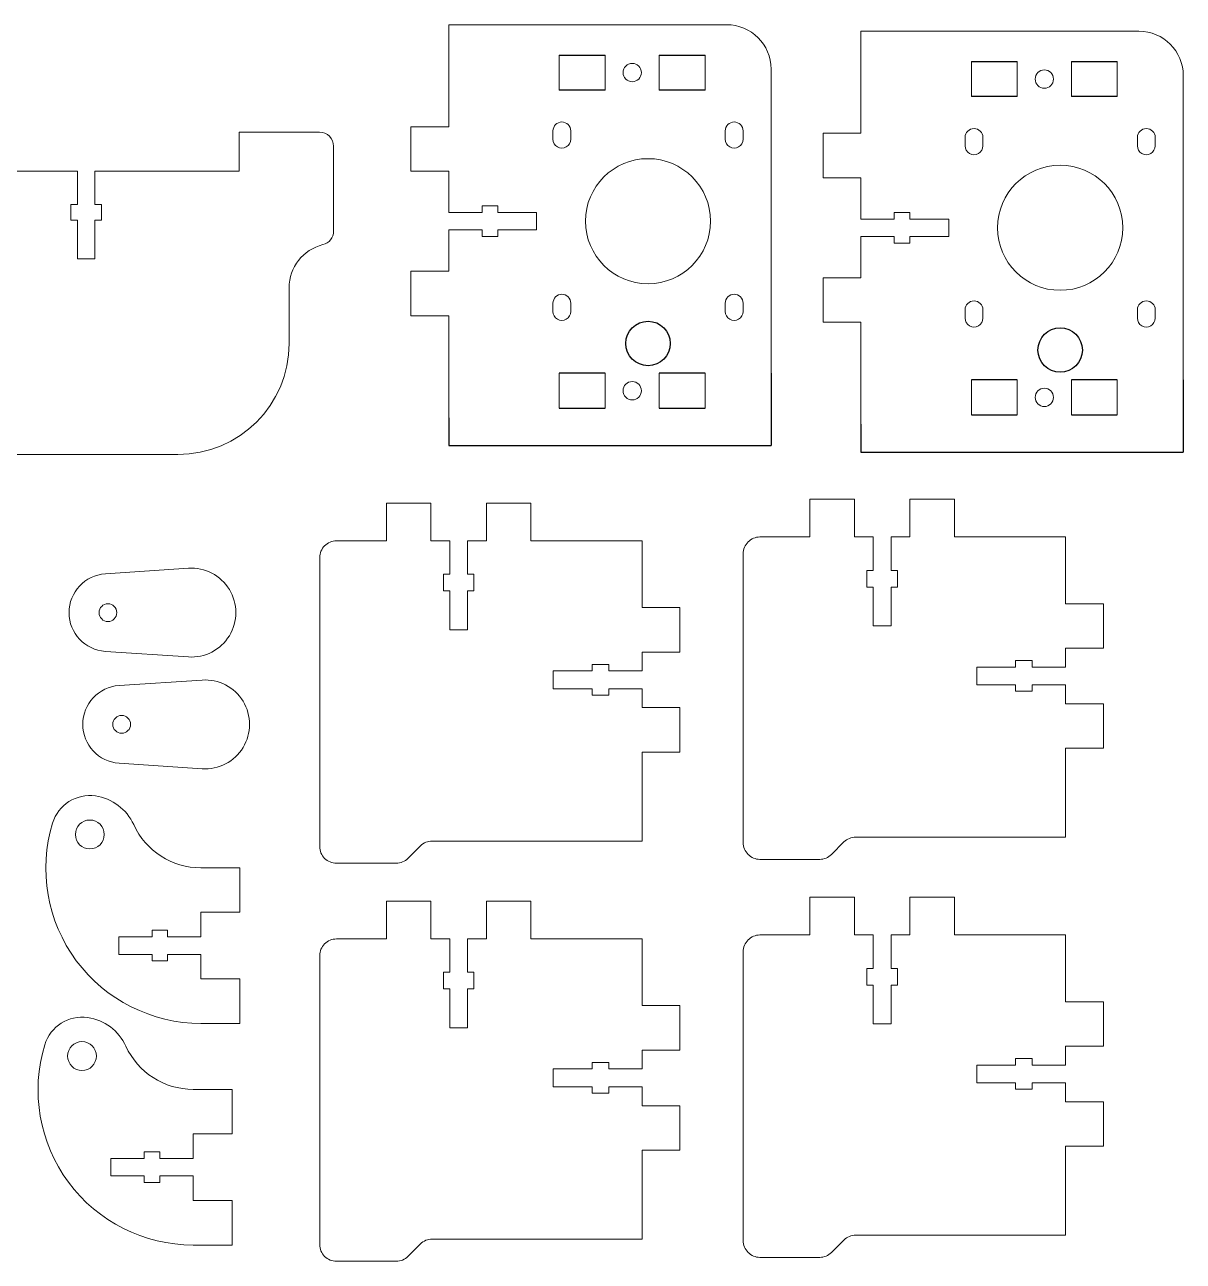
# Model space of a CAD drawing. Header units: millimetres. Extents: x 64 to 672, y 44 to 468.
# Drawn here: x 460.6 to 669, y 244.9 to 467.4 of the extents above; entities that cross this region are included whole.
import ezdxf

# ---------------------------------------------------------------- set-up
doc = ezdxf.new("R2010")
doc.units = ezdxf.units.MM
doc.header["$MEASUREMENT"] = 0
doc.layers.add('2nd cuts', color=7, linetype='Continuous')

msp = doc.modelspace()

# ---------------------------------------------------------------- linework, layer by layer
for p, q in [((556.74, 461.9), (564.98, 461.9)), ((574.74, 461.9), (582.98, 461.9)), ((630.89, 460.72), (639.13, 460.72)), ((648.89, 460.72), (657.13, 460.72)), ((564.98, 455.6), (556.74, 455.6)), ((582.98, 455.6), (574.74, 455.6)), ((639.13, 454.42), (630.89, 454.42)), ((657.13, 454.42), (648.89, 454.42)), ((564.98, 404.64), (556.74, 404.64)), ((582.98, 404.64), (574.74, 404.64)), ((594.86, 404.65), (594.86, 391.65)), ((639.13, 403.45), (630.89, 403.45)), ((657.13, 403.45), (648.89, 403.45)), ((669.01, 403.47), (669.01, 390.47)), ((556.74, 398.34), (564.98, 398.34)), ((574.74, 398.34), (582.98, 398.34)), ((536.86, 396.65), (536.86, 391.65)), ((630.89, 397.15), (639.13, 397.15)), ((648.89, 397.15), (657.13, 397.15)), ((611.01, 395.47), (611.01, 390.47)), ((536.86, 391.65), (594.86, 391.65)), ((611.01, 390.47), (669.01, 390.47))]:
    msp.add_line(p, q)
for centre in [(572.71, 410), (646.86, 408.82)]:
    msp.add_circle(centre, 4)
at = {"layer": '2nd cuts', "lineweight": 9}
for points in [[(536.86, 467.35), (536.86, 467.35), (536.86, 449), (536.86, 449)], [(586.86, 467.35), (586.86, 467.35), (536.86, 467.35), (536.86, 467.35)], [(594.86, 459.35), (594.86, 463.77), (591.28, 467.35), (586.86, 467.35)], [(611.01, 466.17), (611.01, 466.17), (611.01, 447.82), (611.01, 447.82)], [(661.01, 466.17), (661.01, 466.17), (611.01, 466.17), (611.01, 466.17)], [(669.01, 458.17), (669.01, 462.58), (665.43, 466.17), (661.01, 466.17)], [(556.74, 455.6), (556.74, 456.99), (556.74, 460.52), (556.74, 461.9)], [(564.98, 461.9), (564.98, 460.52), (564.98, 456.99), (564.98, 455.6)], [(574.74, 455.6), (574.74, 456.99), (574.74, 460.52), (574.74, 461.9)], [(582.98, 461.9), (582.98, 460.52), (582.98, 456.99), (582.98, 455.6)], [(630.89, 454.42), (630.89, 455.8), (630.89, 459.33), (630.89, 460.72)], [(639.13, 460.72), (639.13, 459.33), (639.13, 455.8), (639.13, 454.42)], [(648.89, 454.42), (648.89, 455.8), (648.89, 459.33), (648.89, 460.72)], [(657.13, 460.72), (657.13, 459.33), (657.13, 455.8), (657.13, 454.42)], [(594.86, 404.65), (594.86, 404.65), (594.86, 459.35), (594.86, 459.35)], [(669.01, 403.47), (669.01, 403.47), (669.01, 458.17), (669.01, 458.17)], [(499.13, 448.01), (499.13, 448.01), (499.13, 441.01), (499.13, 441.01)], [(513.63, 448.01), (513.63, 448.01), (499.13, 448.01), (499.13, 448.01)], [(530.06, 449), (530.06, 449), (530.06, 441), (530.06, 441)], [(536.86, 449), (536.86, 449), (530.06, 449), (530.06, 449)], [(555.61, 448.25), (555.61, 448.25), (555.61, 446.75), (555.61, 446.75)], [(558.81, 446.75), (558.81, 446.75), (558.81, 448.25), (558.81, 448.25)], [(586.61, 448.25), (586.61, 448.25), (586.61, 446.75), (586.61, 446.75)], [(589.81, 446.75), (589.81, 446.75), (589.81, 448.25), (589.81, 448.25)], [(604.21, 447.82), (604.21, 447.82), (604.21, 439.82), (604.21, 439.82)], [(611.01, 447.82), (611.01, 447.82), (604.21, 447.82), (604.21, 447.82)], [(516.13, 430.21), (516.13, 430.21), (516.13, 445.51), (516.13, 445.51)], [(629.76, 447.07), (629.76, 447.07), (629.76, 445.57), (629.76, 445.57)], [(632.96, 445.57), (632.96, 445.57), (632.96, 447.07), (632.96, 447.07)], [(660.76, 447.07), (660.76, 447.07), (660.76, 445.57), (660.76, 445.57)], [(663.96, 445.57), (663.96, 445.57), (663.96, 447.07), (663.96, 447.07)], [(470.05, 441.01), (470.05, 441.01), (444.13, 441.01), (444.13, 441.01)], [(470.05, 441.01), (470.05, 441.01), (470.05, 435.01), (470.05, 435.01)], [(473.2, 435.01), (473.2, 435.01), (473.2, 441.01), (473.2, 441.01)], [(499.13, 441.01), (499.13, 441.01), (473.2, 441.01), (473.2, 441.01)], [(530.06, 441), (530.06, 441), (536.86, 441), (536.86, 441)], [(536.86, 441), (536.86, 441), (536.86, 433.58), (536.86, 433.58)], [(604.21, 439.82), (604.21, 439.82), (611.01, 439.82), (611.01, 439.82)], [(611.01, 439.82), (611.01, 439.82), (611.01, 432.39), (611.01, 432.39)], [(470.05, 435.01), (470.05, 435.01), (468.88, 435.01), (468.88, 435.01)], [(468.88, 435.01), (468.88, 435.01), (468.88, 432.21), (468.88, 432.21)], [(474.38, 435.01), (474.38, 435.01), (473.2, 435.01), (473.2, 435.01)], [(474.38, 432.21), (474.38, 432.21), (474.38, 435.01), (474.38, 435.01)], [(545.66, 434.75), (545.66, 434.75), (542.86, 434.75), (542.86, 434.75)], [(542.86, 434.75), (542.86, 434.75), (542.86, 433.58), (542.86, 433.58)], [(545.66, 433.58), (545.66, 433.58), (545.66, 434.75), (545.66, 434.75)], [(468.88, 432.21), (468.88, 432.21), (470.05, 432.21), (470.05, 432.21)], [(470.05, 432.21), (470.05, 432.21), (470.05, 425.21), (470.05, 425.21)], [(473.2, 425.21), (473.2, 425.21), (473.2, 432.21), (473.2, 432.21)], [(473.2, 432.21), (473.2, 432.21), (474.38, 432.21), (474.38, 432.21)], [(542.86, 433.58), (542.86, 433.58), (536.86, 433.58), (536.86, 433.58)], [(552.66, 433.58), (552.66, 433.58), (545.66, 433.58), (545.66, 433.58)], [(552.66, 430.43), (552.66, 430.43), (552.66, 433.58), (552.66, 433.58)], [(617.01, 432.39), (617.01, 432.39), (611.01, 432.39), (611.01, 432.39)], [(619.81, 433.57), (619.81, 433.57), (617.01, 433.57), (617.01, 433.57)], [(617.01, 433.57), (617.01, 433.57), (617.01, 432.39), (617.01, 432.39)], [(619.81, 432.39), (619.81, 432.39), (619.81, 433.57), (619.81, 433.57)], [(626.81, 432.39), (626.81, 432.39), (619.81, 432.39), (619.81, 432.39)], [(626.81, 429.24), (626.81, 429.24), (626.81, 432.39), (626.81, 432.39)], [(514.22, 427.78), (515.34, 428.06), (516.13, 429.06), (516.13, 430.21)], [(536.86, 430.43), (536.86, 430.43), (536.86, 423), (536.86, 423)], [(536.86, 430.43), (536.86, 430.43), (542.86, 430.43), (542.86, 430.43)], [(542.86, 430.43), (542.86, 430.43), (542.86, 429.25), (542.86, 429.25)], [(545.66, 429.25), (545.66, 429.25), (545.66, 430.43), (545.66, 430.43)], [(545.66, 430.43), (545.66, 430.43), (552.66, 430.43), (552.66, 430.43)], [(514.22, 427.78), (510.65, 426.91), (508.13, 423.7), (508.13, 420.01)], [(542.86, 429.25), (542.86, 429.25), (545.66, 429.25), (545.66, 429.25)], [(611.01, 429.24), (611.01, 429.24), (611.01, 421.82), (611.01, 421.82)], [(611.01, 429.24), (611.01, 429.24), (617.01, 429.24), (617.01, 429.24)], [(617.01, 429.24), (617.01, 429.24), (617.01, 428.07), (617.01, 428.07)], [(617.01, 428.07), (617.01, 428.07), (619.81, 428.07), (619.81, 428.07)], [(619.81, 428.07), (619.81, 428.07), (619.81, 429.24), (619.81, 429.24)], [(619.81, 429.24), (619.81, 429.24), (626.81, 429.24), (626.81, 429.24)], [(470.05, 425.21), (470.05, 425.21), (473.2, 425.21), (473.2, 425.21)], [(530.06, 423), (530.06, 423), (530.06, 415), (530.06, 415)], [(536.86, 423), (536.86, 423), (530.06, 423), (530.06, 423)], [(604.21, 421.82), (604.21, 421.82), (604.21, 413.82), (604.21, 413.82)], [(611.01, 421.82), (611.01, 421.82), (604.21, 421.82), (604.21, 421.82)], [(508.13, 420.01), (508.13, 420.01), (508.13, 410.01), (508.13, 410.01)], [(555.61, 417.25), (555.61, 417.25), (555.61, 415.75), (555.61, 415.75)], [(558.81, 415.75), (558.81, 415.75), (558.81, 417.25), (558.81, 417.25)], [(586.61, 417.25), (586.61, 417.25), (586.61, 415.75), (586.61, 415.75)], [(589.81, 415.75), (589.81, 415.75), (589.81, 417.25), (589.81, 417.25)], [(629.76, 416.07), (629.76, 416.07), (629.76, 414.57), (629.76, 414.57)], [(632.96, 414.57), (632.96, 414.57), (632.96, 416.07), (632.96, 416.07)], [(660.76, 416.07), (660.76, 416.07), (660.76, 414.57), (660.76, 414.57)], [(663.96, 414.57), (663.96, 414.57), (663.96, 416.07), (663.96, 416.07)], [(530.06, 415), (530.06, 415), (536.86, 415), (536.86, 415)], [(536.86, 415), (536.86, 415), (536.86, 396.65), (536.86, 396.65)], [(604.21, 413.82), (604.21, 413.82), (611.01, 413.82), (611.01, 413.82)], [(611.01, 413.82), (611.01, 413.82), (611.01, 395.47), (611.01, 395.47)], [(488.13, 390.01), (499.17, 390.01), (508.13, 398.97), (508.13, 410.01)], [(556.74, 404.64), (556.74, 403.25), (556.74, 399.72), (556.74, 398.34)], [(564.98, 398.34), (564.98, 399.72), (564.98, 403.25), (564.98, 404.64)], [(574.74, 404.64), (574.74, 403.25), (574.74, 399.72), (574.74, 398.34)], [(582.98, 398.34), (582.98, 399.72), (582.98, 403.25), (582.98, 404.64)], [(630.89, 403.45), (630.89, 402.07), (630.89, 398.54), (630.89, 397.15)], [(639.13, 397.15), (639.13, 398.54), (639.13, 402.07), (639.13, 403.45)], [(648.89, 403.45), (648.89, 402.07), (648.89, 398.54), (648.89, 397.15)], [(657.13, 397.15), (657.13, 398.54), (657.13, 402.07), (657.13, 403.45)], [(488.13, 390.01), (488.13, 390.01), (94.13, 390.01), (94.13, 390.01)], [(525.64, 374.48), (525.64, 374.48), (525.64, 381.28), (525.64, 381.28)], [(525.64, 381.28), (525.64, 381.28), (533.64, 381.28), (533.64, 381.28)], [(533.64, 381.28), (533.64, 381.28), (533.64, 374.48), (533.64, 374.48)], [(543.64, 374.48), (543.64, 374.48), (543.64, 381.28), (543.64, 381.28)], [(543.64, 381.28), (543.64, 381.28), (551.64, 381.28), (551.64, 381.28)], [(551.64, 381.28), (551.64, 381.28), (551.64, 374.48), (551.64, 374.48)], [(601.84, 375.18), (601.84, 375.18), (601.84, 381.98), (601.84, 381.98)], [(601.84, 381.98), (601.84, 381.98), (609.84, 381.98), (609.84, 381.98)], [(609.84, 381.98), (609.84, 381.98), (609.84, 375.18), (609.84, 375.18)], [(619.84, 375.18), (619.84, 375.18), (619.84, 381.98), (619.84, 381.98)], [(619.84, 381.98), (619.84, 381.98), (627.84, 381.98), (627.84, 381.98)], [(627.84, 381.98), (627.84, 381.98), (627.84, 375.18), (627.84, 375.18)], [(516.64, 374.48), (516.64, 374.48), (525.64, 374.48), (525.64, 374.48)], [(533.64, 374.48), (533.64, 374.48), (537.04, 374.48), (537.04, 374.48)], [(537.04, 368.48), (537.04, 368.48), (537.04, 374.48), (537.04, 374.48)], [(540.24, 374.48), (540.24, 374.48), (540.24, 368.48), (540.24, 368.48)], [(540.24, 374.48), (540.24, 374.48), (543.64, 374.48), (543.64, 374.48)], [(551.64, 374.48), (551.64, 374.48), (571.64, 374.48), (571.64, 374.48)], [(571.64, 374.48), (571.64, 374.48), (571.64, 362.48), (571.64, 362.48)], [(592.84, 375.18), (592.84, 375.18), (601.84, 375.18), (601.84, 375.18)], [(609.84, 375.18), (609.84, 375.18), (613.24, 375.18), (613.24, 375.18)], [(613.24, 369.18), (613.24, 369.18), (613.24, 375.18), (613.24, 375.18)], [(616.44, 375.18), (616.44, 375.18), (616.44, 369.18), (616.44, 369.18)], [(616.44, 375.18), (616.44, 375.18), (619.84, 375.18), (619.84, 375.18)], [(627.84, 375.18), (627.84, 375.18), (647.84, 375.18), (647.84, 375.18)], [(647.84, 375.18), (647.84, 375.18), (647.84, 363.18), (647.84, 363.18)], [(589.84, 320.18), (589.84, 320.18), (589.84, 372.18), (589.84, 372.18)], [(490.01, 369.56), (490.01, 369.56), (475.07, 368.56), (475.07, 368.56)], [(513.64, 319.48), (513.64, 319.48), (513.64, 371.48), (513.64, 371.48)], [(535.89, 368.48), (535.89, 368.48), (537.04, 368.48), (537.04, 368.48)], [(535.89, 365.48), (535.89, 365.48), (535.89, 368.48), (535.89, 368.48)], [(540.24, 368.48), (540.24, 368.48), (541.39, 368.48), (541.39, 368.48)], [(541.39, 368.48), (541.39, 368.48), (541.39, 365.48), (541.39, 365.48)], [(612.09, 369.18), (612.09, 369.18), (613.24, 369.18), (613.24, 369.18)], [(612.09, 366.18), (612.09, 366.18), (612.09, 369.18), (612.09, 369.18)], [(616.44, 369.18), (616.44, 369.18), (617.59, 369.18), (617.59, 369.18)], [(617.59, 369.18), (617.59, 369.18), (617.59, 366.18), (617.59, 366.18)], [(537.04, 365.48), (537.04, 365.48), (535.89, 365.48), (535.89, 365.48)], [(537.04, 358.48), (537.04, 358.48), (537.04, 365.48), (537.04, 365.48)], [(540.24, 365.48), (540.24, 365.48), (540.24, 358.48), (540.24, 358.48)], [(541.39, 365.48), (541.39, 365.48), (540.24, 365.48), (540.24, 365.48)], [(613.24, 366.18), (613.24, 366.18), (612.09, 366.18), (612.09, 366.18)], [(613.24, 359.18), (613.24, 359.18), (613.24, 366.18), (613.24, 366.18)], [(616.44, 366.18), (616.44, 366.18), (616.44, 359.18), (616.44, 359.18)], [(617.59, 366.18), (617.59, 366.18), (616.44, 366.18), (616.44, 366.18)], [(647.84, 363.18), (647.84, 363.18), (654.64, 363.18), (654.64, 363.18)], [(654.64, 363.18), (654.64, 363.18), (654.64, 355.18), (654.64, 355.18)], [(571.64, 362.48), (571.64, 362.48), (578.44, 362.48), (578.44, 362.48)], [(578.44, 362.48), (578.44, 362.48), (578.44, 354.48), (578.44, 354.48)], [(540.24, 358.48), (540.24, 358.48), (537.04, 358.48), (537.04, 358.48)], [(616.44, 359.18), (616.44, 359.18), (613.24, 359.18), (613.24, 359.18)], [(475.07, 354.59), (475.07, 354.59), (490.01, 353.59), (490.01, 353.59)], [(578.44, 354.48), (578.44, 354.48), (571.64, 354.48), (571.64, 354.48)], [(571.64, 354.48), (571.64, 354.48), (571.64, 351.08), (571.64, 351.08)], [(654.64, 355.18), (654.64, 355.18), (647.84, 355.18), (647.84, 355.18)], [(647.84, 355.18), (647.84, 355.18), (647.84, 351.78), (647.84, 351.78)], [(562.64, 352.23), (562.64, 352.23), (565.64, 352.23), (565.64, 352.23)], [(562.64, 351.08), (562.64, 351.08), (562.64, 352.23), (562.64, 352.23)], [(565.64, 352.23), (565.64, 352.23), (565.64, 351.08), (565.64, 351.08)], [(631.84, 351.78), (631.84, 351.78), (638.84, 351.78), (638.84, 351.78)], [(631.84, 348.58), (631.84, 348.58), (631.84, 351.78), (631.84, 351.78)], [(638.84, 352.93), (638.84, 352.93), (641.84, 352.93), (641.84, 352.93)], [(638.84, 351.78), (638.84, 351.78), (638.84, 352.93), (638.84, 352.93)], [(641.84, 352.93), (641.84, 352.93), (641.84, 351.78), (641.84, 351.78)], [(641.84, 351.78), (641.84, 351.78), (647.84, 351.78), (647.84, 351.78)], [(492.48, 349.45), (492.48, 349.45), (477.54, 348.45), (477.54, 348.45)], [(555.64, 351.08), (555.64, 351.08), (562.64, 351.08), (562.64, 351.08)], [(555.64, 347.88), (555.64, 347.88), (555.64, 351.08), (555.64, 351.08)], [(565.64, 351.08), (565.64, 351.08), (571.64, 351.08), (571.64, 351.08)], [(562.64, 347.88), (562.64, 347.88), (555.64, 347.88), (555.64, 347.88)], [(562.64, 346.73), (562.64, 346.73), (562.64, 347.88), (562.64, 347.88)], [(565.64, 347.88), (565.64, 347.88), (565.64, 346.73), (565.64, 346.73)], [(571.64, 347.88), (571.64, 347.88), (565.64, 347.88), (565.64, 347.88)], [(571.64, 347.88), (571.64, 347.88), (571.64, 344.48), (571.64, 344.48)], [(638.84, 348.58), (638.84, 348.58), (631.84, 348.58), (631.84, 348.58)], [(638.84, 347.43), (638.84, 347.43), (638.84, 348.58), (638.84, 348.58)], [(641.84, 347.43), (641.84, 347.43), (638.84, 347.43), (638.84, 347.43)], [(641.84, 348.58), (641.84, 348.58), (641.84, 347.43), (641.84, 347.43)], [(647.84, 348.58), (647.84, 348.58), (641.84, 348.58), (641.84, 348.58)], [(647.84, 348.58), (647.84, 348.58), (647.84, 345.18), (647.84, 345.18)], [(565.64, 346.73), (565.64, 346.73), (562.64, 346.73), (562.64, 346.73)], [(647.84, 345.18), (647.84, 345.18), (654.64, 345.18), (654.64, 345.18)], [(654.64, 345.18), (654.64, 345.18), (654.64, 337.18), (654.64, 337.18)], [(571.64, 344.48), (571.64, 344.48), (578.44, 344.48), (578.44, 344.48)], [(578.44, 344.48), (578.44, 344.48), (578.44, 336.48), (578.44, 336.48)], [(578.44, 336.48), (578.44, 336.48), (571.64, 336.48), (571.64, 336.48)], [(571.64, 336.48), (571.64, 336.48), (571.64, 320.48), (571.64, 320.48)], [(654.64, 337.18), (654.64, 337.18), (647.84, 337.18), (647.84, 337.18)], [(647.84, 337.18), (647.84, 337.18), (647.84, 321.18), (647.84, 321.18)], [(477.54, 334.48), (477.54, 334.48), (492.48, 333.48), (492.48, 333.48)], [(473.29, 328.58), (469.87, 329.08), (466.59, 327.01), (465.58, 323.7)], [(480.17, 323.43), (478.9, 326.2), (476.31, 328.14), (473.29, 328.58)], [(480.17, 323.43), (482.34, 318.69), (487.07, 315.66), (492.28, 315.66)], [(533.88, 320.48), (533.09, 320.48), (532.33, 320.16), (531.76, 319.6)], [(571.64, 320.48), (571.64, 320.48), (533.88, 320.48), (533.88, 320.48)], [(610.08, 321.18), (609.29, 321.18), (608.53, 320.87), (607.96, 320.31)], [(647.84, 321.18), (647.84, 321.18), (610.08, 321.18), (610.08, 321.18)], [(531.76, 319.6), (531.76, 319.6), (529.52, 317.36), (529.52, 317.36)], [(607.96, 320.31), (607.96, 320.31), (605.72, 318.06), (605.72, 318.06)], [(527.4, 316.48), (527.4, 316.48), (516.64, 316.48), (516.64, 316.48)], [(527.4, 316.48), (528.2, 316.48), (528.96, 316.79), (529.52, 317.36)], [(603.6, 317.18), (603.6, 317.18), (592.84, 317.18), (592.84, 317.18)], [(603.6, 317.18), (604.4, 317.18), (605.16, 317.5), (605.72, 318.06)], [(499.28, 315.66), (499.28, 315.66), (492.28, 315.66), (492.28, 315.66)], [(499.28, 307.66), (499.28, 307.66), (499.28, 315.66), (499.28, 315.66)], [(525.64, 302.86), (525.64, 302.86), (525.64, 309.66), (525.64, 309.66)], [(525.64, 309.66), (525.64, 309.66), (533.64, 309.66), (533.64, 309.66)], [(533.64, 309.66), (533.64, 309.66), (533.64, 302.86), (533.64, 302.86)], [(543.64, 302.86), (543.64, 302.86), (543.64, 309.66), (543.64, 309.66)], [(543.64, 309.66), (543.64, 309.66), (551.64, 309.66), (551.64, 309.66)], [(551.64, 309.66), (551.64, 309.66), (551.64, 302.86), (551.64, 302.86)], [(601.84, 303.57), (601.84, 303.57), (601.84, 310.37), (601.84, 310.37)], [(601.84, 310.37), (601.84, 310.37), (609.84, 310.37), (609.84, 310.37)], [(609.84, 310.37), (609.84, 310.37), (609.84, 303.57), (609.84, 303.57)], [(619.84, 303.57), (619.84, 303.57), (619.84, 310.37), (619.84, 310.37)], [(619.84, 310.37), (619.84, 310.37), (627.84, 310.37), (627.84, 310.37)], [(627.84, 310.37), (627.84, 310.37), (627.84, 303.57), (627.84, 303.57)], [(492.28, 303.23), (492.28, 303.23), (492.28, 307.66), (492.28, 307.66)], [(492.28, 307.66), (492.28, 307.66), (499.28, 307.66), (499.28, 307.66)], [(477.48, 303.23), (477.48, 303.23), (477.48, 300.08), (477.48, 300.08)], [(483.48, 303.23), (483.48, 303.23), (477.48, 303.23), (477.48, 303.23)], [(486.28, 304.41), (486.28, 304.41), (483.48, 304.41), (483.48, 304.41)], [(483.48, 304.41), (483.48, 304.41), (483.48, 303.23), (483.48, 303.23)], [(486.28, 303.23), (486.28, 303.23), (486.28, 304.41), (486.28, 304.41)], [(492.28, 303.23), (492.28, 303.23), (486.28, 303.23), (486.28, 303.23)], [(516.64, 302.86), (516.64, 302.86), (525.64, 302.86), (525.64, 302.86)], [(533.64, 302.86), (533.64, 302.86), (537.04, 302.86), (537.04, 302.86)], [(537.04, 296.86), (537.04, 296.86), (537.04, 302.86), (537.04, 302.86)], [(540.24, 302.86), (540.24, 302.86), (540.24, 296.86), (540.24, 296.86)], [(540.24, 302.86), (540.24, 302.86), (543.64, 302.86), (543.64, 302.86)], [(551.64, 302.86), (551.64, 302.86), (571.64, 302.86), (571.64, 302.86)], [(571.64, 302.86), (571.64, 302.86), (571.64, 290.86), (571.64, 290.86)], [(592.84, 303.57), (592.84, 303.57), (601.84, 303.57), (601.84, 303.57)], [(609.84, 303.57), (609.84, 303.57), (613.24, 303.57), (613.24, 303.57)], [(613.24, 297.57), (613.24, 297.57), (613.24, 303.57), (613.24, 303.57)], [(616.44, 303.57), (616.44, 303.57), (616.44, 297.57), (616.44, 297.57)], [(616.44, 303.57), (616.44, 303.57), (619.84, 303.57), (619.84, 303.57)], [(627.84, 303.57), (627.84, 303.57), (647.84, 303.57), (647.84, 303.57)], [(647.84, 303.57), (647.84, 303.57), (647.84, 291.57), (647.84, 291.57)], [(589.84, 248.57), (589.84, 248.57), (589.84, 300.57), (589.84, 300.57)], [(477.48, 300.08), (477.48, 300.08), (483.48, 300.08), (483.48, 300.08)], [(483.48, 300.08), (483.48, 300.08), (483.48, 298.91), (483.48, 298.91)], [(483.48, 298.91), (483.48, 298.91), (486.28, 298.91), (486.28, 298.91)], [(486.28, 300.08), (486.28, 300.08), (492.28, 300.08), (492.28, 300.08)], [(486.28, 298.91), (486.28, 298.91), (486.28, 300.08), (486.28, 300.08)], [(492.28, 295.66), (492.28, 295.66), (492.28, 300.08), (492.28, 300.08)], [(513.64, 247.86), (513.64, 247.86), (513.64, 299.86), (513.64, 299.86)], [(535.89, 296.86), (535.89, 296.86), (537.04, 296.86), (537.04, 296.86)], [(535.89, 293.86), (535.89, 293.86), (535.89, 296.86), (535.89, 296.86)], [(540.24, 296.86), (540.24, 296.86), (541.39, 296.86), (541.39, 296.86)], [(541.39, 296.86), (541.39, 296.86), (541.39, 293.86), (541.39, 293.86)], [(612.09, 297.57), (612.09, 297.57), (613.24, 297.57), (613.24, 297.57)], [(612.09, 294.57), (612.09, 294.57), (612.09, 297.57), (612.09, 297.57)], [(616.44, 297.57), (616.44, 297.57), (617.59, 297.57), (617.59, 297.57)], [(617.59, 297.57), (617.59, 297.57), (617.59, 294.57), (617.59, 294.57)], [(499.28, 295.66), (499.28, 295.66), (492.28, 295.66), (492.28, 295.66)], [(499.28, 287.66), (499.28, 287.66), (499.28, 295.66), (499.28, 295.66)], [(537.04, 293.86), (537.04, 293.86), (535.89, 293.86), (535.89, 293.86)], [(537.04, 286.86), (537.04, 286.86), (537.04, 293.86), (537.04, 293.86)], [(540.24, 293.86), (540.24, 293.86), (540.24, 286.86), (540.24, 286.86)], [(541.39, 293.86), (541.39, 293.86), (540.24, 293.86), (540.24, 293.86)], [(613.24, 294.57), (613.24, 294.57), (612.09, 294.57), (612.09, 294.57)], [(613.24, 287.57), (613.24, 287.57), (613.24, 294.57), (613.24, 294.57)], [(616.44, 294.57), (616.44, 294.57), (616.44, 287.57), (616.44, 287.57)], [(617.59, 294.57), (617.59, 294.57), (616.44, 294.57), (616.44, 294.57)], [(647.84, 291.57), (647.84, 291.57), (654.64, 291.57), (654.64, 291.57)], [(654.64, 291.57), (654.64, 291.57), (654.64, 283.57), (654.64, 283.57)], [(571.64, 290.86), (571.64, 290.86), (578.44, 290.86), (578.44, 290.86)], [(578.44, 290.86), (578.44, 290.86), (578.44, 282.86), (578.44, 282.86)], [(471.88, 288.72), (468.45, 289.22), (465.18, 287.14), (464.17, 283.83)], [(478.76, 283.56), (477.49, 286.34), (474.9, 288.28), (471.88, 288.72)], [(492.28, 287.66), (492.28, 287.66), (499.28, 287.66), (499.28, 287.66)], [(616.44, 287.57), (616.44, 287.57), (613.24, 287.57), (613.24, 287.57)], [(540.24, 286.86), (540.24, 286.86), (537.04, 286.86), (537.04, 286.86)], [(478.76, 283.56), (480.93, 278.83), (485.66, 275.79), (490.87, 275.79)], [(578.44, 282.86), (578.44, 282.86), (571.64, 282.86), (571.64, 282.86)], [(571.64, 282.86), (571.64, 282.86), (571.64, 279.46), (571.64, 279.46)], [(654.64, 283.57), (654.64, 283.57), (647.84, 283.57), (647.84, 283.57)], [(647.84, 283.57), (647.84, 283.57), (647.84, 280.17), (647.84, 280.17)], [(562.64, 280.61), (562.64, 280.61), (565.64, 280.61), (565.64, 280.61)], [(562.64, 279.46), (562.64, 279.46), (562.64, 280.61), (562.64, 280.61)], [(565.64, 280.61), (565.64, 280.61), (565.64, 279.46), (565.64, 279.46)], [(638.84, 281.32), (638.84, 281.32), (641.84, 281.32), (641.84, 281.32)], [(638.84, 280.17), (638.84, 280.17), (638.84, 281.32), (638.84, 281.32)], [(641.84, 281.32), (641.84, 281.32), (641.84, 280.17), (641.84, 280.17)], [(555.64, 279.46), (555.64, 279.46), (562.64, 279.46), (562.64, 279.46)], [(555.64, 276.26), (555.64, 276.26), (555.64, 279.46), (555.64, 279.46)], [(565.64, 279.46), (565.64, 279.46), (571.64, 279.46), (571.64, 279.46)], [(631.84, 280.17), (631.84, 280.17), (638.84, 280.17), (638.84, 280.17)], [(631.84, 276.97), (631.84, 276.97), (631.84, 280.17), (631.84, 280.17)], [(641.84, 280.17), (641.84, 280.17), (647.84, 280.17), (647.84, 280.17)], [(562.64, 276.26), (562.64, 276.26), (555.64, 276.26), (555.64, 276.26)], [(562.64, 275.11), (562.64, 275.11), (562.64, 276.26), (562.64, 276.26)], [(565.64, 276.26), (565.64, 276.26), (565.64, 275.11), (565.64, 275.11)], [(571.64, 276.26), (571.64, 276.26), (565.64, 276.26), (565.64, 276.26)], [(571.64, 276.26), (571.64, 276.26), (571.64, 272.86), (571.64, 272.86)], [(638.84, 276.97), (638.84, 276.97), (631.84, 276.97), (631.84, 276.97)], [(638.84, 275.82), (638.84, 275.82), (638.84, 276.97), (638.84, 276.97)], [(641.84, 276.97), (641.84, 276.97), (641.84, 275.82), (641.84, 275.82)], [(647.84, 276.97), (647.84, 276.97), (641.84, 276.97), (641.84, 276.97)], [(647.84, 276.97), (647.84, 276.97), (647.84, 273.57), (647.84, 273.57)], [(497.87, 275.79), (497.87, 275.79), (490.87, 275.79), (490.87, 275.79)], [(497.87, 267.79), (497.87, 267.79), (497.87, 275.79), (497.87, 275.79)], [(565.64, 275.11), (565.64, 275.11), (562.64, 275.11), (562.64, 275.11)], [(641.84, 275.82), (641.84, 275.82), (638.84, 275.82), (638.84, 275.82)], [(571.64, 272.86), (571.64, 272.86), (578.44, 272.86), (578.44, 272.86)], [(578.44, 272.86), (578.44, 272.86), (578.44, 264.86), (578.44, 264.86)], [(647.84, 273.57), (647.84, 273.57), (654.64, 273.57), (654.64, 273.57)], [(654.64, 273.57), (654.64, 273.57), (654.64, 265.57), (654.64, 265.57)], [(490.87, 263.37), (490.87, 263.37), (490.87, 267.79), (490.87, 267.79)], [(490.87, 267.79), (490.87, 267.79), (497.87, 267.79), (497.87, 267.79)], [(578.44, 264.86), (578.44, 264.86), (571.64, 264.86), (571.64, 264.86)], [(571.64, 264.86), (571.64, 264.86), (571.64, 248.86), (571.64, 248.86)], [(654.64, 265.57), (654.64, 265.57), (647.84, 265.57), (647.84, 265.57)], [(647.84, 265.57), (647.84, 265.57), (647.84, 249.57), (647.84, 249.57)], [(476.07, 263.37), (476.07, 263.37), (476.07, 260.22), (476.07, 260.22)], [(482.07, 263.37), (482.07, 263.37), (476.07, 263.37), (476.07, 263.37)], [(484.87, 264.54), (484.87, 264.54), (482.07, 264.54), (482.07, 264.54)], [(482.07, 264.54), (482.07, 264.54), (482.07, 263.37), (482.07, 263.37)], [(484.87, 263.37), (484.87, 263.37), (484.87, 264.54), (484.87, 264.54)], [(490.87, 263.37), (490.87, 263.37), (484.87, 263.37), (484.87, 263.37)], [(476.07, 260.22), (476.07, 260.22), (482.07, 260.22), (482.07, 260.22)], [(482.07, 260.22), (482.07, 260.22), (482.07, 259.04), (482.07, 259.04)], [(482.07, 259.04), (482.07, 259.04), (484.87, 259.04), (484.87, 259.04)], [(484.87, 260.22), (484.87, 260.22), (490.87, 260.22), (490.87, 260.22)], [(484.87, 259.04), (484.87, 259.04), (484.87, 260.22), (484.87, 260.22)], [(490.87, 255.79), (490.87, 255.79), (490.87, 260.22), (490.87, 260.22)], [(497.87, 255.79), (497.87, 255.79), (490.87, 255.79), (490.87, 255.79)], [(497.87, 247.79), (497.87, 247.79), (497.87, 255.79), (497.87, 255.79)], [(610.08, 249.57), (609.29, 249.57), (608.53, 249.25), (607.96, 248.69)], [(647.84, 249.57), (647.84, 249.57), (610.08, 249.57), (610.08, 249.57)], [(490.87, 247.79), (490.87, 247.79), (497.87, 247.79), (497.87, 247.79)], [(531.76, 247.99), (531.76, 247.99), (529.52, 245.74), (529.52, 245.74)], [(533.88, 248.86), (533.09, 248.86), (532.33, 248.55), (531.76, 247.99)], [(571.64, 248.86), (571.64, 248.86), (533.88, 248.86), (533.88, 248.86)], [(607.96, 248.69), (607.96, 248.69), (605.72, 246.45), (605.72, 246.45)], [(527.4, 244.86), (527.4, 244.86), (516.64, 244.86), (516.64, 244.86)], [(527.4, 244.86), (528.2, 244.86), (528.96, 245.18), (529.52, 245.74)], [(603.6, 245.57), (603.6, 245.57), (592.84, 245.57), (592.84, 245.57)], [(603.6, 245.57), (604.4, 245.57), (605.16, 245.89), (605.72, 246.45)]]:
    msp.add_open_spline(points, degree=3, dxfattribs=at)
for points, knots in [([(569.86, 460.4), (568.95, 460.4), (568.21, 459.66), (568.21, 458.75), (568.21, 458.75), (568.21, 457.84), (568.95, 457.1), (569.86, 457.1), (569.86, 457.1), (570.77, 457.1), (571.51, 457.84), (571.51, 458.75), (571.51, 458.75), (571.51, 459.66), (570.77, 460.4), (569.86, 460.4)], [0, 0, 0, 0, 0.2, 0.2, 0.2, 0.2, 0.4, 0.4, 0.4, 0.4, 0.6, 0.6, 0.6, 0.6, 1, 1, 1, 1]), ([(644.01, 459.22), (643.1, 459.22), (642.36, 458.48), (642.36, 457.57), (642.36, 457.57), (642.36, 456.65), (643.1, 455.92), (644.01, 455.92), (644.01, 455.92), (644.92, 455.92), (645.66, 456.65), (645.66, 457.57), (645.66, 457.57), (645.66, 458.48), (644.92, 459.22), (644.01, 459.22)], [0, 0, 0, 0, 0.2, 0.2, 0.2, 0.2, 0.4, 0.4, 0.4, 0.4, 0.6, 0.6, 0.6, 0.6, 1, 1, 1, 1]), ([(558.81, 448.25), (558.81, 449.13), (558.09, 449.85), (557.21, 449.85), (557.21, 449.85), (556.32, 449.85), (555.61, 449.13), (555.61, 448.25)], [0, 0, 0, 0, 0.333333, 0.333333, 0.333333, 0.333333, 1, 1, 1, 1]), ([(589.81, 448.25), (589.81, 449.13), (589.09, 449.85), (588.21, 449.85), (588.21, 449.85), (587.32, 449.85), (586.61, 449.13), (586.61, 448.25)], [0, 0, 0, 0, 0.333333, 0.333333, 0.333333, 0.333333, 1, 1, 1, 1]), ([(516.13, 445.51), (516.13, 446.18), (515.87, 446.81), (515.4, 447.28), (515.4, 447.28), (514.93, 447.75), (514.29, 448.01), (513.63, 448.01)], [0, 0, 0, 0, 0.333333, 0.333333, 0.333333, 0.333333, 1, 1, 1, 1]), ([(632.96, 447.07), (632.96, 447.95), (632.24, 448.67), (631.36, 448.67), (631.36, 448.67), (630.48, 448.67), (629.76, 447.95), (629.76, 447.07)], [0, 0, 0, 0, 0.333333, 0.333333, 0.333333, 0.333333, 1, 1, 1, 1]), ([(663.96, 447.07), (663.96, 447.95), (663.24, 448.67), (662.36, 448.67), (662.36, 448.67), (661.48, 448.67), (660.76, 447.95), (660.76, 447.07)], [0, 0, 0, 0, 0.333333, 0.333333, 0.333333, 0.333333, 1, 1, 1, 1]), ([(555.61, 446.75), (555.61, 446.18), (555.91, 445.65), (556.41, 445.36), (556.41, 445.36), (556.9, 445.08), (557.51, 445.08), (558.01, 445.36), (558.01, 445.36), (558.5, 445.65), (558.81, 446.18), (558.81, 446.75)], [0, 0, 0, 0, 0.25, 0.25, 0.25, 0.25, 0.5, 0.5, 0.5, 0.5, 1, 1, 1, 1]), ([(586.61, 446.75), (586.61, 446.18), (586.91, 445.65), (587.41, 445.36), (587.41, 445.36), (587.9, 445.08), (588.51, 445.08), (589.01, 445.36), (589.01, 445.36), (589.5, 445.65), (589.81, 446.18), (589.81, 446.75)], [0, 0, 0, 0, 0.25, 0.25, 0.25, 0.25, 0.5, 0.5, 0.5, 0.5, 1, 1, 1, 1]), ([(629.76, 445.57), (629.76, 444.99), (630.06, 444.47), (630.56, 444.18), (630.56, 444.18), (631.05, 443.89), (631.66, 443.89), (632.16, 444.18), (632.16, 444.18), (632.65, 444.47), (632.96, 444.99), (632.96, 445.57)], [0, 0, 0, 0, 0.25, 0.25, 0.25, 0.25, 0.5, 0.5, 0.5, 0.5, 1, 1, 1, 1]), ([(660.76, 445.57), (660.76, 444.99), (661.06, 444.47), (661.56, 444.18), (661.56, 444.18), (662.05, 443.89), (662.66, 443.89), (663.16, 444.18), (663.16, 444.18), (663.65, 444.47), (663.96, 444.99), (663.96, 445.57)], [0, 0, 0, 0, 0.25, 0.25, 0.25, 0.25, 0.5, 0.5, 0.5, 0.5, 1, 1, 1, 1]), ([(572.71, 443.25), (566.49, 443.25), (561.46, 438.21), (561.46, 432), (561.46, 432), (561.46, 425.79), (566.49, 420.75), (572.71, 420.75), (572.71, 420.75), (578.92, 420.75), (583.96, 425.79), (583.96, 432), (583.96, 432), (583.96, 438.21), (578.92, 443.25), (572.71, 443.25)], [0, 0, 0, 0, 0.2, 0.2, 0.2, 0.2, 0.4, 0.4, 0.4, 0.4, 0.6, 0.6, 0.6, 0.6, 1, 1, 1, 1]), ([(646.86, 442.07), (640.65, 442.07), (635.61, 437.03), (635.61, 430.82), (635.61, 430.82), (635.61, 424.6), (640.65, 419.57), (646.86, 419.57), (646.86, 419.57), (653.07, 419.57), (658.11, 424.6), (658.11, 430.82), (658.11, 430.82), (658.11, 437.03), (653.07, 442.07), (646.86, 442.07)], [0, 0, 0, 0, 0.2, 0.2, 0.2, 0.2, 0.4, 0.4, 0.4, 0.4, 0.6, 0.6, 0.6, 0.6, 1, 1, 1, 1]), ([(558.81, 417.25), (558.81, 418.13), (558.09, 418.85), (557.21, 418.85), (557.21, 418.85), (556.32, 418.85), (555.61, 418.13), (555.61, 417.25)], [0, 0, 0, 0, 0.333333, 0.333333, 0.333333, 0.333333, 1, 1, 1, 1]), ([(589.81, 417.25), (589.81, 418.13), (589.09, 418.85), (588.21, 418.85), (588.21, 418.85), (587.32, 418.85), (586.61, 418.13), (586.61, 417.25)], [0, 0, 0, 0, 0.333333, 0.333333, 0.333333, 0.333333, 1, 1, 1, 1]), ([(632.96, 416.07), (632.96, 416.95), (632.24, 417.67), (631.36, 417.67), (631.36, 417.67), (630.48, 417.67), (629.76, 416.95), (629.76, 416.07)], [0, 0, 0, 0, 0.333333, 0.333333, 0.333333, 0.333333, 1, 1, 1, 1]), ([(663.96, 416.07), (663.96, 416.95), (663.24, 417.67), (662.36, 417.67), (662.36, 417.67), (661.48, 417.67), (660.76, 416.95), (660.76, 416.07)], [0, 0, 0, 0, 0.333333, 0.333333, 0.333333, 0.333333, 1, 1, 1, 1]), ([(555.61, 415.75), (555.61, 415.18), (555.91, 414.65), (556.41, 414.36), (556.41, 414.36), (556.9, 414.08), (557.51, 414.08), (558.01, 414.36), (558.01, 414.36), (558.5, 414.65), (558.81, 415.18), (558.81, 415.75)], [0, 0, 0, 0, 0.25, 0.25, 0.25, 0.25, 0.5, 0.5, 0.5, 0.5, 1, 1, 1, 1]), ([(586.61, 415.75), (586.61, 415.18), (586.91, 414.65), (587.41, 414.36), (587.41, 414.36), (587.9, 414.08), (588.51, 414.08), (589.01, 414.36), (589.01, 414.36), (589.5, 414.65), (589.81, 415.18), (589.81, 415.75)], [0, 0, 0, 0, 0.25, 0.25, 0.25, 0.25, 0.5, 0.5, 0.5, 0.5, 1, 1, 1, 1]), ([(629.76, 414.57), (629.76, 413.99), (630.06, 413.47), (630.56, 413.18), (630.56, 413.18), (631.05, 412.89), (631.66, 412.89), (632.16, 413.18), (632.16, 413.18), (632.65, 413.47), (632.96, 413.99), (632.96, 414.57)], [0, 0, 0, 0, 0.25, 0.25, 0.25, 0.25, 0.5, 0.5, 0.5, 0.5, 1, 1, 1, 1]), ([(660.76, 414.57), (660.76, 413.99), (661.06, 413.47), (661.56, 413.18), (661.56, 413.18), (662.05, 412.89), (662.66, 412.89), (663.16, 413.18), (663.16, 413.18), (663.65, 413.47), (663.96, 413.99), (663.96, 414.57)], [0, 0, 0, 0, 0.25, 0.25, 0.25, 0.25, 0.5, 0.5, 0.5, 0.5, 1, 1, 1, 1]), ([(569.86, 403.14), (568.95, 403.14), (568.21, 402.4), (568.21, 401.49), (568.21, 401.49), (568.21, 400.58), (568.95, 399.84), (569.86, 399.84), (569.86, 399.84), (570.77, 399.84), (571.51, 400.58), (571.51, 401.49), (571.51, 401.49), (571.51, 402.4), (570.77, 403.14), (569.86, 403.14)], [0, 0, 0, 0, 0.2, 0.2, 0.2, 0.2, 0.4, 0.4, 0.4, 0.4, 0.6, 0.6, 0.6, 0.6, 1, 1, 1, 1]), ([(644.01, 401.95), (643.1, 401.95), (642.36, 401.21), (642.36, 400.3), (642.36, 400.3), (642.36, 399.39), (643.1, 398.65), (644.01, 398.65), (644.01, 398.65), (644.92, 398.65), (645.66, 399.39), (645.66, 400.3), (645.66, 400.3), (645.66, 401.21), (644.92, 401.95), (644.01, 401.95)], [0, 0, 0, 0, 0.2, 0.2, 0.2, 0.2, 0.4, 0.4, 0.4, 0.4, 0.6, 0.6, 0.6, 0.6, 1, 1, 1, 1]), ([(516.64, 374.48), (515.85, 374.48), (515.08, 374.16), (514.52, 373.6), (514.52, 373.6), (513.96, 373.04), (513.64, 372.27), (513.64, 371.48)], [0, 0, 0, 0, 0.333333, 0.333333, 0.333333, 0.333333, 1, 1, 1, 1]), ([(592.84, 375.18), (592.05, 375.18), (591.28, 374.87), (590.72, 374.31), (590.72, 374.31), (590.16, 373.74), (589.84, 372.98), (589.84, 372.18)], [0, 0, 0, 0, 0.333333, 0.333333, 0.333333, 0.333333, 1, 1, 1, 1]), ([(490.01, 353.59), (492.99, 353.39), (495.83, 354.87), (497.38, 357.42), (497.38, 357.42), (498.93, 359.97), (498.93, 363.18), (497.38, 365.73), (497.38, 365.73), (495.83, 368.28), (492.99, 369.76), (490.01, 369.56)], [0, 0, 0, 0, 0.25, 0.25, 0.25, 0.25, 0.5, 0.5, 0.5, 0.5, 1, 1, 1, 1]), ([(475.07, 368.56), (471.4, 368.31), (468.54, 365.26), (468.54, 361.57), (468.54, 361.57), (468.54, 357.89), (471.4, 354.84), (475.07, 354.59)], [0, 0, 0, 0, 0.333333, 0.333333, 0.333333, 0.333333, 1, 1, 1, 1]), ([(477.14, 361.57), (477.14, 362.46), (476.42, 363.17), (475.54, 363.17), (475.54, 363.17), (474.66, 363.17), (473.94, 362.46), (473.94, 361.57), (473.94, 361.57), (473.94, 360.69), (474.66, 359.97), (475.54, 359.97), (475.54, 359.97), (476.42, 359.97), (477.14, 360.69), (477.14, 361.57)], [0, 0, 0, 0, 0.2, 0.2, 0.2, 0.2, 0.4, 0.4, 0.4, 0.4, 0.6, 0.6, 0.6, 0.6, 1, 1, 1, 1]), ([(492.48, 333.48), (495.45, 333.28), (498.3, 334.76), (499.85, 337.31), (499.85, 337.31), (501.4, 339.86), (501.4, 343.07), (499.85, 345.62), (499.85, 345.62), (498.3, 348.17), (495.45, 349.65), (492.48, 349.45)], [0, 0, 0, 0, 0.25, 0.25, 0.25, 0.25, 0.5, 0.5, 0.5, 0.5, 1, 1, 1, 1]), ([(477.54, 348.45), (473.87, 348.2), (471.01, 345.15), (471.01, 341.47), (471.01, 341.47), (471.01, 337.78), (473.87, 334.73), (477.54, 334.48)], [0, 0, 0, 0, 0.333333, 0.333333, 0.333333, 0.333333, 1, 1, 1, 1]), ([(479.61, 341.47), (479.61, 342.35), (478.89, 343.07), (478.01, 343.07), (478.01, 343.07), (477.13, 343.07), (476.41, 342.35), (476.41, 341.47), (476.41, 341.47), (476.41, 340.58), (477.13, 339.87), (478.01, 339.87), (478.01, 339.87), (478.89, 339.87), (479.61, 340.58), (479.61, 341.47)], [0, 0, 0, 0, 0.2, 0.2, 0.2, 0.2, 0.4, 0.4, 0.4, 0.4, 0.6, 0.6, 0.6, 0.6, 1, 1, 1, 1]), ([(465.58, 323.7), (463.01, 315.24), (464.59, 306.06), (469.85, 298.95), (469.85, 298.95), (475.12, 291.85), (483.44, 287.66), (492.28, 287.66)], [0, 0, 0, 0, 0.333333, 0.333333, 0.333333, 0.333333, 1, 1, 1, 1]), ([(474.88, 321.66), (474.88, 323.09), (473.72, 324.26), (472.28, 324.26), (472.28, 324.26), (470.84, 324.26), (469.68, 323.09), (469.68, 321.66), (469.68, 321.66), (469.68, 320.22), (470.84, 319.06), (472.28, 319.06), (472.28, 319.06), (473.72, 319.06), (474.88, 320.22), (474.88, 321.66)], [0, 0, 0, 0, 0.2, 0.2, 0.2, 0.2, 0.4, 0.4, 0.4, 0.4, 0.6, 0.6, 0.6, 0.6, 1, 1, 1, 1]), ([(513.64, 319.48), (513.64, 318.68), (513.96, 317.92), (514.52, 317.36), (514.52, 317.36), (515.08, 316.79), (515.85, 316.48), (516.64, 316.48)], [0, 0, 0, 0, 0.333333, 0.333333, 0.333333, 0.333333, 1, 1, 1, 1]), ([(589.84, 320.18), (589.84, 319.39), (590.16, 318.63), (590.72, 318.06), (590.72, 318.06), (591.28, 317.5), (592.05, 317.18), (592.84, 317.18)], [0, 0, 0, 0, 0.333333, 0.333333, 0.333333, 0.333333, 1, 1, 1, 1]), ([(516.64, 302.86), (515.85, 302.86), (515.08, 302.55), (514.52, 301.99), (514.52, 301.99), (513.96, 301.42), (513.64, 300.66), (513.64, 299.86)], [0, 0, 0, 0, 0.333333, 0.333333, 0.333333, 0.333333, 1, 1, 1, 1]), ([(592.84, 303.57), (592.05, 303.57), (591.28, 303.25), (590.72, 302.69), (590.72, 302.69), (590.16, 302.13), (589.84, 301.37), (589.84, 300.57)], [0, 0, 0, 0, 0.333333, 0.333333, 0.333333, 0.333333, 1, 1, 1, 1]), ([(464.17, 283.83), (461.6, 275.37), (463.18, 266.19), (468.44, 259.09), (468.44, 259.09), (473.71, 251.98), (482.03, 247.79), (490.87, 247.79)], [0, 0, 0, 0, 0.333333, 0.333333, 0.333333, 0.333333, 1, 1, 1, 1]), ([(473.47, 281.79), (473.47, 283.23), (472.3, 284.39), (470.87, 284.39), (470.87, 284.39), (469.43, 284.39), (468.27, 283.23), (468.27, 281.79), (468.27, 281.79), (468.27, 280.36), (469.43, 279.19), (470.87, 279.19), (470.87, 279.19), (472.3, 279.19), (473.47, 280.36), (473.47, 281.79)], [0, 0, 0, 0, 0.2, 0.2, 0.2, 0.2, 0.4, 0.4, 0.4, 0.4, 0.6, 0.6, 0.6, 0.6, 1, 1, 1, 1]), ([(513.64, 247.86), (513.64, 247.07), (513.96, 246.31), (514.52, 245.74), (514.52, 245.74), (515.08, 245.18), (515.85, 244.86), (516.64, 244.86)], [0, 0, 0, 0, 0.333333, 0.333333, 0.333333, 0.333333, 1, 1, 1, 1]), ([(589.84, 248.57), (589.84, 247.77), (590.16, 247.01), (590.72, 246.45), (590.72, 246.45), (591.28, 245.89), (592.05, 245.57), (592.84, 245.57)], [0, 0, 0, 0, 0.333333, 0.333333, 0.333333, 0.333333, 1, 1, 1, 1])]:
    msp.add_open_spline(points, degree=3, knots=knots, dxfattribs=at)

doc.saveas('drawing.dxf')
